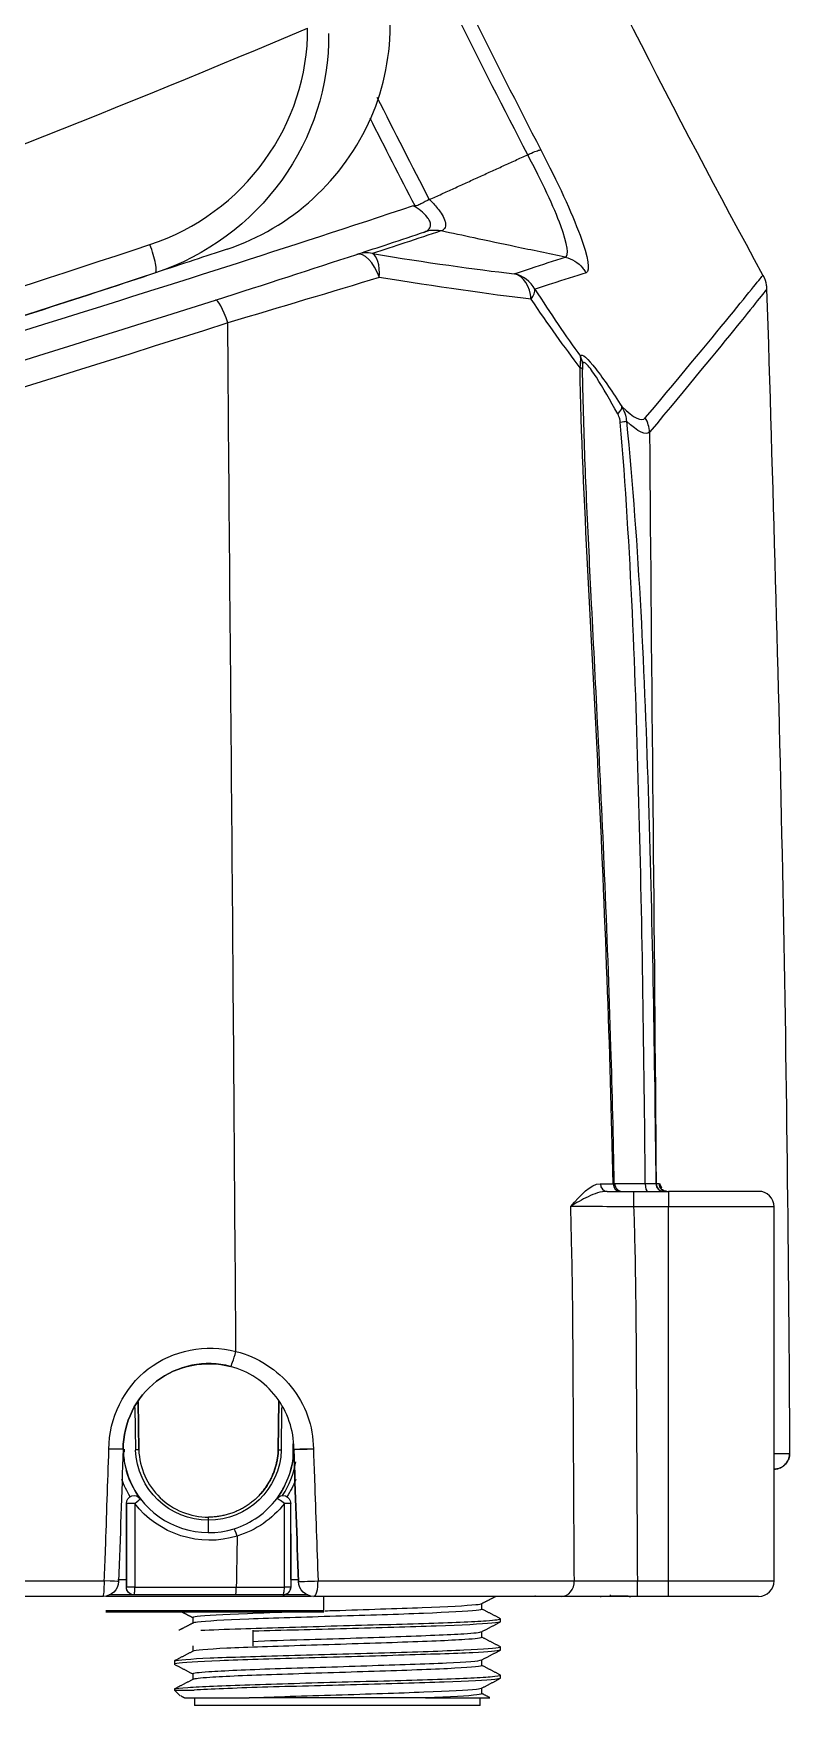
# Model space of a CAD drawing. Header units: millimetres. Extents: x 28 to 2363, y 8 to 1657.
# Drawn here: x 2068.8 to 2117.5, y 534.2 to 641.9 of the extents above; entities that cross this region are included whole.
import ezdxf

# ---------------------------------------------------------------- set-up
doc = ezdxf.new("R2010")
doc.units = ezdxf.units.MM
doc.layers.add('1LINE', color=7, linetype='CONTINUOUS')

msp = doc.modelspace()

# ---------------------------------------------------------------- linework, layer by layer
at = {"layer": '1LINE', "linetype": 'Continuous'}
for p, q in [((2106.11, 567.78), (2108.18, 567.78)), ((2107.43, 567.28), (2107.43, 566.28)), ((2107.43, 567.28), (2109.68, 567.28)), ((2109.68, 567.28), (2109.68, 566.28)), ((2115.48, 567.28), (2109.68, 567.28)), ((2109.68, 566.28), (2107.43, 566.28)), ((2116.48, 566.28), (2109.68, 566.28)), ((2109.68, 542.18), (2109.68, 566.28)), ((2116.48, 542.18), (2116.48, 566.28)), ((2075.54, 550.62), (2075.51, 553.71)), ((2075.51, 553.71), (2075.54, 550.62)), ((2084.56, 553.76), (2084.53, 550.62)), ((2084.53, 550.62), (2084.56, 553.76)), ((2075.34, 550.62), (2075.31, 553.35)), ((2084.73, 550.62), (2084.76, 553.36)), ((2074.59, 550.47), (2074.59, 550.67)), ((2074.59, 550.67), (2074.59, 550.47)), ((2084.53, 550.62), (2084.53, 550.62)), ((2085.48, 551.02), (2085.48, 550.15)), ((2085.48, 550.15), (2085.48, 551.02)), ((2085.53, 550.79), (2085.53, 550.79)), ((2085.53, 550.79), (2085.53, 550.79)), ((2080.03, 546.09), (2080.03, 546.29)), ((2080.03, 545.35), (2080.03, 546.09)), ((2107.67, 541.18), (2107.67, 542.18)), ((2107.67, 542.18), (2109.68, 542.18)), ((2109.68, 541.18), (2109.68, 542.18)), ((2109.68, 542.18), (2116.48, 542.18)), ((2073.42, 541.2), (2086.65, 541.2)), ((2087.47, 540.28), (2087.47, 541.18)), ((2105.31, 541.14), (2105.31, 541.2)), ((2107.08, 541.2), (2105.94, 541.2)), ((2106.93, 541.18), (2106.93, 541.2)), ((2109.68, 541.18), (2107.67, 541.18)), ((2115.48, 541.18), (2109.68, 541.18)), ((2073.42, 540.28), (2087.47, 540.28)), ((2073.42, 540.2), (2087.47, 540.2)), ((2079.02, 539.83), (2079.02, 539.46)), ((2087.47, 540.2), (2087.47, 540.28)), ((2097.65, 540.36), (2097.65, 540.73)), ((2098.84, 539.54), (2098.84, 539.75)), ((2082.92, 538), (2082.92, 539)), ((2097.65, 538.55), (2097.65, 538.91)), ((2079.02, 538), (2079.02, 537.65)), ((2098.84, 537.73), (2098.84, 537.93)), ((2077.84, 537.02), (2077.84, 536.82)), ((2097.65, 536.73), (2097.65, 537.1)), ((2079.02, 536.2), (2079.02, 535.84)), ((2098.84, 535.91), (2098.84, 536.12)), ((2077.84, 535.21), (2077.84, 535.15)), ((2077.84, 535.15), (2078.21, 534.77)), ((2077.84, 535.15), (2079.11, 535.15)), ((2079.14, 534.65), (2079.14, 534.15)), ((2094.02, 534.65), (2082.65, 534.65)), ((2097.54, 534.15), (2097.54, 534.65)), ((2097.65, 534.92), (2097.65, 535.29)), ((2097.54, 534.15), (2079.14, 534.15))]:
    msp.add_line(p, q, dxfattribs=at)
for centre, radius, start, end in [((2115.48, 566.28), 1, 0, 90), ((2080.03, 550.79), 5.7, 327.0007, 350.5218), ((2080.03, 550.79), 5.5, 323.4781, 333.1461), ((2115.48, 542.18), 1, 270, 0), ((2084.83, 541.78), 0.5, 269.9996, 0)]:
    msp.add_arc(centre, radius, start, end, dxfattribs=at)
at = {"layer": '1LINE', "linetype": 'Continuous', "extrusion": (0, 0, -1)}
for centre, radius, start, end in [((-2080.03, 550.79), 5.5, 182.6522, 199.6215), ((-2075.24, 547.18), 0.5, 360, 143.2696), ((-2084.83, 547.18), 0.5, 36.7333, 180), ((-2080.03, 550.79), 5.5, 208.2419, 216.5219), ((-2073.24, 542.18), 1, 182, 270), ((-2086.83, 542.18), 1, 270, 358), ((-2075.24, 541.78), 0.5, 270.0004, 0), ((-2101.2, 541.68), 0.5, 274.9318, 284.931)]:
    msp.add_arc(centre, radius, start, end, dxfattribs=at)
for centre, major_axis, start_param, end_param in [((1711.87, 1779.1), (0, 1210), 2.820957, 2.863019), ((2080.03, 550.79), (4.34, 1.8), 1.963048, 3.497329), ((2080.03, 550.79), (-4.34, 1.8), 2.785856, 4.320137)]:
    msp.add_ellipse(centre, major_axis=major_axis, ratio=1, start_param=start_param, end_param=end_param, dxfattribs=at)
at = {"layer": '1LINE', "linetype": 'Continuous'}
for centre, major_axis, ratio, start_param, end_param in [((2076.14, 627.88), (0.47, -1.42), 0.162555, 0, 1.791994), ((2090.21, 625.74), (0.62, -1.9), 0.45951, 1.634392, 3.141593), ((2090.21, 625.74), (-0.62, 1.9), 0.986859, 5.763387, 6.283185), ((2090.21, 625.74), (-0.32, -1.97), 0.3918, 1.842182, 3.054249), ((2099.34, 624.44), (-0.23, -1.99), 0.740953, 1.809245, 3.027213), ((2099.34, 624.44), (-0.61, 1.9), 0.987833, 4.904472, 5.767845), ((2099.34, 624.44), (-1.68, -1.08), 0.384598, 2.356444, 2.975449), ((2081.1, 622.79), (0.61, -1.91), 0.154048, 1.752363, 3.141593), ((2103.14, 620.59), (-0.967, 0.253), 0.977314, 3.416978, 3.922398), ((2103.14, 620.22), (-1, -0.013), 0.211451, 3.144742, 3.70061), ((2105.81, 617.34), (0.839, 0.543), 0.361908, 5.243582, 6.127964), ((2106.01, 616.82), (0.995, 0.098), 0.050942, 5.310679, 5.958652), ((2106.46, 616.12), (1.54, -1.28), 0.989094, 0.73083, 1.217413), ((2105.72, 567.78), (0, 0.5), 0.874807, 1.594228, 3.141593), ((2106.56, 567.78), (0, 0.5), 0.902424, 1.592711, 3.141593), ((2106.71, 567.78), (0, -0.5), 1, 4.738197, 6.282958), ((2108.33, 567.78), (0, 0.5), 0.310314, 1.58411, 3.141593), ((2109.36, 567.78), (0, 0.5), 0.993985, 1.582662, 3.141593), ((2109.38, 567.78), (0, 0.5), 0.994776, 1.58241, 3.141593), ((2109.55, 567.78), (0, 0.5), 0.994884, 1.58241, 3.141593), ((2081.71, 556.97), (-0.258, -0.966), 0.086042, 0, 1.59446), ((2086.03, 550.68), (-0.5, 0), 0.999996, 6.282497, 6.318092), ((2075.24, 547.18), (-0.401, -0.299), 0.050937, 1.640234, 3.141596), ((2084.83, 547.18), (0.401, -0.299), 0.116107, 1.418607, 3.141596), ((2075.24, 547.18), (0.5, 0), 0.000771, 1.484694, 3.14159), ((2084.83, 547.18), (-0.5, 0), 0.001327, 3.141595, 4.521086), ((2073.24, 542.18), (0, -1), 0.085039, 0, 1.571564), ((2073.24, 542.18), (0.999, -0.035), 0.003749, 0, 1.485733), ((2086.83, 542.18), (-0.999, -0.035), 0.007762, 0, 1.836682), ((2086.83, 542.18), (0, -1), 0.262865, 0, 1.572482), ((2102.79, 542.18), (0, -1), 0.813277, 0, 1.5753), ((2075.24, 541.78), (-0.5, 0), 0.000771, 4.626288, 6.283183), ((2075.24, 541.78), (0, -0.5), 0.085995, 0, 1.571565), ((2084.83, 541.78), (0, -0.5), 0.189171, 0, 1.572094), ((2084.83, 541.78), (-0.5, 0), 0.001322, 3.141595, 4.522072), ((2107.21, 541.68), (0, -0.5), 1, 6.022581, 6.283181), ((2107.25, 541.68), (0, 0.5), 0.995188, 2.880991, 3.141593)]:
    msp.add_ellipse(centre, major_axis=major_axis, ratio=ratio, start_param=start_param, end_param=end_param, dxfattribs=at)
at = {"layer": '1LINE'}
for points, knots in [([(2074.23, 706.78), (2064.5, 701.59), (2043.96, 691.07), (2012.12, 676.21), (1978.82, 662.13), (1945.04, 649.31), (1910.81, 637.78), (1876.2, 627.57), (1843.77, 619.34), (1813.65, 612.79), (1785.92, 607.64), (1758.08, 603.31), (1730.35, 598.47), (1704.57, 594.25), (1680.72, 590.91), (1658.8, 588.52), (1636.81, 587.26), (1616.6, 586.25), (1603.71, 585.67), (1598.15, 585.43)], [0, 0, 0, 0, 0.066765, 0.139736, 0.212695, 0.285623, 0.358505, 0.431325, 0.504072, 0.561046, 0.617962, 0.674823, 0.731642, 0.788403, 0.832954, 0.877453, 0.921897, 0.966303, 1, 1, 1, 1]), ([(2073.64, 688.02), (2068.86, 684.87), (2064.08, 681.77), (2054.17, 675.46), (2049.18, 672.34), (2034.02, 663.14), (2023.68, 657.21), (2002.81, 646.06), (1992.23, 640.8), (1970.56, 630.9), (1959.45, 626.26), (1936.68, 617.72), (1924.97, 613.79), (1901.09, 606.7), (1888.95, 603.53), (1864.33, 598.15), (1851.95, 595.95), (1833.39, 593.42), (1827.22, 592.71), (1814.87, 591.46), (1808.71, 590.94), (1796.4, 590.06), (1790.26, 589.72), (1777.97, 589.19), (1771.85, 589.03), (1753.63, 588.37), (1741.77, 587.83), (1718.64, 586.8), (1707.37, 586.31), (1690.97, 585.76), (1685.56, 585.6), (1675.09, 585.37), (1670, 585.3), (1660.14, 585.23), (1655.36, 585.24), (1646.11, 585.33), (1641.64, 585.42), (1633.06, 585.53), (1628.98, 585.57), (1621.57, 585.61), (1618.21, 585.61), (1612.18, 585.59), (1609.49, 585.58), (1604.78, 585.53), (1602.75, 585.5), (1599.48, 585.45), (1598.23, 585.42), (1596.46, 585.39), (1595.94, 585.37), (1595.82, 585.37)], [0, 0, 0, 0, 0.03125, 0.03125, 0.0625, 0.0625, 0.125, 0.125, 0.1875, 0.1875, 0.25, 0.25, 0.3125, 0.3125, 0.375, 0.375, 0.4375, 0.4375, 0.46875, 0.46875, 0.5, 0.5, 0.53125, 0.53125, 0.5625, 0.5625, 0.625, 0.625, 0.6875, 0.6875, 0.71875, 0.71875, 0.75, 0.75, 0.78125, 0.78125, 0.8125, 0.8125, 0.84375, 0.84375, 0.875, 0.875, 0.90625, 0.90625, 0.9375, 0.9375, 0.96875, 0.96875, 1, 1, 1, 1]), ([(1593.92, 583.58), (1593.89, 583.33), (1595.29, 583.12), (1599.52, 582.81), (1601.31, 582.7), (1605.53, 582.49), (1607.96, 582.38), (1613.47, 582.14), (1616.55, 582.01), (1623.4, 581.72), (1627.19, 581.56), (1635.26, 581.21), (1639.48, 580.99), (1648.28, 580.6), (1652.86, 580.44), (1667.03, 580.08), (1677.12, 580.01), (1698.3, 580.13), (1709.22, 580.32), (1731.62, 580.8), (1743.1, 581.08), (1760.7, 581.41), (1766.62, 581.5), (1778.6, 581.62), (1784.77, 581.74), (1803.13, 582.36), (1815.42, 583.12), (1833.9, 584.82), (1840.07, 585.47), (1852.45, 586.73), (1858.66, 587.37), (1877.34, 589.39), (1889.9, 590.89), (1914.75, 594.26), (1927.13, 596.13), (1964.27, 602.51), (1988.86, 607.95), (2025.55, 619.08), (2037.76, 623.27), (2062.29, 632.36), (2074.49, 637.16), (2086.42, 642.22)], [0, 0, 0, 0, 0.0625, 0.0625, 0.09375, 0.09375, 0.125, 0.125, 0.15625, 0.15625, 0.1875, 0.1875, 0.21875, 0.21875, 0.25, 0.25, 0.3125, 0.3125, 0.375, 0.375, 0.4375, 0.4375, 0.46875, 0.46875, 0.5, 0.5, 0.5625, 0.5625, 0.59375, 0.59375, 0.625, 0.625, 0.6875, 0.6875, 0.75, 0.75, 0.875, 0.875, 0.9375, 0.9375, 1, 1, 1, 1]), ([(1592.36, 568.96), (1592.35, 568.96), (1593.78, 568.84), (1599.47, 568.42), (1603.63, 568.11), (1614.58, 567.4), (1621.56, 566.99), (1633.65, 566.42), (1637.89, 566.24), (1646.65, 565.91), (1651.18, 565.77), (1665.19, 565.41), (1675.08, 565.27), (1695.94, 565.25), (1706.96, 565.37), (1729.51, 565.95), (1740.97, 566.39), (1764.2, 567.64), (1775.98, 568.43), (1799.85, 570.39), (1811.94, 571.56), (1836.38, 574.3), (1848.74, 575.87), (1873.33, 579.34), (1885.56, 581.27), (1909.89, 585.49), (1922, 587.8), (1958.19, 595.22), (1982.11, 600.87), (2029.52, 613.55), (2053, 620.58), (2076.26, 628.27)], [0, 0, 0, 0, 0.0625, 0.0625, 0.125, 0.125, 0.1875, 0.1875, 0.21875, 0.21875, 0.25, 0.25, 0.3125, 0.3125, 0.375, 0.375, 0.4375, 0.4375, 0.5, 0.5, 0.5625, 0.5625, 0.625, 0.625, 0.6875, 0.6875, 0.75, 0.75, 0.875, 0.875, 1, 1, 1, 1])]:
    msp.add_open_spline(points, degree=3, knots=knots, dxfattribs=at)
at = {"layer": '1LINE', "linetype": 'Continuous'}
for points, degree in [([(2115.76, 626.3), (2104.35, 647.26), (2094.11, 668.78), (2085.04, 690.86)], 3), ([(2115.76, 626.3), (2104.35, 647.26), (2094.11, 668.78), (2085.04, 690.86)], 3), ([(2090.89, 637.77), (2092, 635.56), (2093.13, 633.36), (2094.26, 631.17)], 3), ([(2093.34, 630.76), (2092.37, 632.64), (2091.4, 634.53), (2090.44, 636.42)], 3), ([(2094.27, 631.17), (2100.6, 634.06)], 1), ([(2100.6, 634.06), (2100.6, 634.06)], 1), ([(2094.26, 631.17), (2094.27, 631.17), (2094.27, 631.17), (2094.27, 631.17)], 3), ([(2095.02, 629.15), (2095.02, 629.15), (2095.01, 629.15), (2095.01, 629.15)], 3), ([(2080.49, 624.7), (2083.69, 625.72), (2086.72, 626.7), (2089.59, 627.64)], 3), ([(2090.6, 627.69), (2094.08, 627.12), (2097.18, 626.68), (2099.73, 626.39)], 3), ([(2103.02, 627.46), (2103.02, 627.46)], 1), ([(2091.04, 626.15), (2087.96, 625.22), (2084.71, 624.25), (2081.28, 623.23)], 3), ([(2100.83, 624.75), (2098.08, 625.08), (2094.77, 625.55), (2091.04, 626.15)], 3), ([(2108.18, 617.1), (2113.21, 623.09), (2115.76, 626.29), (2115.76, 626.3)], 3), ([(2101.07, 625.4), (2102.07, 623.83), (2103.07, 622.36), (2104, 621.08)], 3), ([(2116, 625.4), (2116, 625.39), (2113.46, 622.18), (2108.45, 616.18)], 3), ([(1978.01, 596.86), (2012.74, 604.68), (2046.91, 613.97), (2080.49, 624.7)], 3), ([(2103.98, 620.34), (2102.99, 621.64), (2101.91, 623.15), (2100.83, 624.75)], 3), ([(2081.28, 623.23), (2047.61, 612.41), (2013.35, 603.04), (1978.53, 595.15)], 3), ([(2104.15, 619.47), (2104.13, 620.23)], 1), ([(2106.67, 617.83), (2107.44, 617.08), (2107.96, 616.84), (2108.18, 617.1)], 3), ([(2108.45, 616.18), (2108.22, 615.96), (2107.72, 616.19), (2106.96, 616.9)], 3), ([(2108.45, 616.18), (2108.58, 600.25), (2108.75, 584.06), (2108.88, 567.78)], 3), ([(2103.38, 566.31), (2104.02, 567.01), (2104.64, 567.77), (2105.28, 567.77)], 3), ([(2108.86, 567.78), (2108.87, 567.78), (2108.88, 567.78), (2108.88, 567.78)], 3), ([(2109.06, 567.78), (2109.11, 567.78), (2109.16, 567.67), (2109.22, 567.5)], 3), ([(2105.72, 567.28), (2106.28, 567.28), (2106.85, 567.28), (2107.43, 567.28)], 3), ([(2107.43, 566.28), (2105.84, 566.29), (2104.31, 566.3), (2103.38, 566.31)], 3), ([(2074.53, 550.67), (2074.44, 547.83), (2074.34, 544.99), (2074.24, 542.15)], 3), ([(2074.53, 550.78), (2074.54, 550.43), (2074.57, 550.09), (2074.63, 549.76)], 3), ([(2074.53, 550.67), (2074.53, 550.67), (2074.53, 550.67), (2074.53, 550.67)], 3), ([(2075.54, 550.62), (2075.54, 550.62), (2075.43, 550.62), (2075.34, 550.62)], 3), ([(2084.43, 547.48), (2085.14, 548.43), (2085.53, 549.59), (2085.53, 550.79)], 3), ([(2084.53, 550.62), (2084.53, 550.62), (2084.63, 550.62), (2084.73, 550.62)], 3), ([(2085.83, 542.15), (2085.73, 544.99), (2085.63, 547.83), (2085.53, 550.66)], 3), ([(2085.53, 550.66), (2085.63, 547.83), (2085.73, 544.99), (2085.83, 542.15)], 3), ([(2074.63, 549.76), (2074.79, 548.94), (2075.14, 548.16), (2075.64, 547.48)], 3), ([(2116.52, 550.39), (2117.16, 550.39), (2117.47, 550.39), (2117.48, 550.39)], 3), ([(2074.99, 547.61), (2074.77, 547.96), (2074.59, 548.33), (2074.45, 548.71)], 3), ([(2075.92, 547.14), (2075.36, 547.77), (2074.95, 548.53), (2074.73, 549.35)], 3), ([(2085.65, 548.71), (2085.5, 548.32), (2085.31, 547.95), (2085.09, 547.61)], 3), ([(2075.64, 547.48), (2077, 545.65), (2079.51, 544.86), (2081.68, 545.54)], 3), ([(2081.68, 545.54), (2082.78, 545.89), (2083.74, 546.56), (2084.43, 547.48)], 3), ([(2074.74, 541.78), (2074.74, 543.58), (2074.74, 545.38), (2074.74, 547.18)], 3), ([(2074.74, 547.18), (2074.74, 545.55), (2074.74, 543.92), (2074.74, 542.28)], 3), ([(2081.88, 545.07), (2079.51, 544.32), (2076.77, 545.19), (2075.28, 547.18)], 3), ([(2084.92, 547.18), (2084.16, 546.17), (2083.09, 545.45), (2081.88, 545.07)], 3), ([(2085.33, 545.21), (2085.33, 547.18)], 1), ([(2085.33, 542.28), (2085.33, 543.92), (2085.33, 545.55), (2085.33, 547.18)], 3), ([(2081.88, 545.07), (2081.8, 545.32), (2081.7, 545.55), (2081.68, 545.54)], 3), ([(2081.88, 545.07), (2081.86, 543.97), (2081.84, 542.88), (2081.82, 541.78)], 3), ([(2085.33, 545.21), (2085.33, 544.07), (2085.33, 542.93), (2085.33, 541.78)], 3), ([(2074.2, 542.28), (2074.38, 542.28), (2074.56, 542.28), (2074.74, 542.28)], 3), ([(2085.33, 542.28), (2085.49, 542.28), (2085.65, 542.28), (2085.81, 542.28)], 3), ([(2103.61, 542.19), (2104.54, 542.19), (2106.08, 542.19), (2107.67, 542.18)], 3), ([(2073.24, 541.18), (2055.53, 541.18), (2037.81, 541.18), (2020.07, 541.18)], 3), ([(2075.24, 541.28), (2074.71, 541.28), (2074.17, 541.28), (2073.64, 541.28)], 3), ([(2081.78, 541.28), (2079.6, 541.28), (2077.42, 541.28), (2075.24, 541.28)], 3), ([(2081.78, 541.28), (2081.8, 541.28), (2081.82, 541.52), (2081.82, 541.78)], 3), ([(2084.83, 541.28), (2083.82, 541.28), (2082.8, 541.28), (2081.78, 541.28)], 3), ([(2086.44, 541.28), (2085.91, 541.28), (2085.37, 541.28), (2084.83, 541.28)], 3), ([(2102.79, 541.18), (2098.91, 541.18), (2093.27, 541.18), (2086.83, 541.18)], 3), ([(2097.63, 540.72), (2098.08, 540.95), (2098.53, 541.18)], 2), ([(2101.16, 541.19), (2101.14, 541.19), (2101.12, 541.19), (2101.1, 541.2)], 3), ([(2107.67, 541.18), (2105.76, 541.18), (2103.91, 541.18), (2102.79, 541.18)], 3), ([(2105.94, 541.2), (2105.94, 541.23), (2105.94, 541.26), (2105.94, 541.28)], 3), ([(2078.29, 540.2), (2078.66, 540.01), (2079.02, 539.82)], 2), ([(2098.85, 539.75), (2098.25, 540.06), (2097.65, 540.37)], 2), ([(2079.05, 539.48), (2078.59, 539.24), (2078.13, 539)], 2), ([(2097.62, 538.9), (2098.23, 539.22), (2098.84, 539.54)], 2), ([(2079.04, 537.66), (2078.43, 537.34), (2077.82, 537.03)], 2), ([(2097.61, 537.08), (2098.22, 537.4), (2098.84, 537.72)], 2), ([(2098.84, 537.94), (2098.24, 538.25), (2097.65, 538.56)], 2), ([(2077.82, 536.82), (2078.42, 536.51), (2079.02, 536.19)], 2), ([(2098.84, 536.12), (2098.25, 536.43), (2097.65, 536.74)], 2), ([(2079.05, 535.85), (2078.44, 535.53), (2077.83, 535.22)], 2), ([(2097.63, 535.27), (2098.24, 535.59), (2098.85, 535.91)], 2), ([(2078.26, 534.78), (2078.39, 534.71), (2078.53, 534.64)], 2), ([(2098.15, 534.67), (2097.65, 534.93)], 1)]:
    msp.add_open_spline(points, degree=degree, dxfattribs=at)
for points, knots in [([(2100.6, 634.06), (2099.07, 637.02), (2097.56, 639.98), (2093.97, 647.17), (2091.91, 651.41), (2088.33, 659.01), (2086.78, 662.37), (2085.26, 665.73)], [0, 0, 0, 0, 0.283407, 0.283407, 0.685296, 0.685296, 1, 1, 1, 1]), ([(2086.13, 666), (2087.65, 662.64), (2089.19, 659.29), (2092.78, 651.7), (2094.83, 647.47), (2098.42, 640.28), (2099.92, 637.32), (2101.45, 634.37)], [0, 0, 0, 0, 0.31465, 0.31465, 0.716469, 0.716469, 1, 1, 1, 1]), ([(2081.23, 627.98), (2083.3, 628.67), (2085.18, 629.78), (2088.36, 632.69), (2089.65, 634.49), (2092.22, 640.38), (2092.18, 645.09), (2090.28, 649)], [0, 0, 0, 0, 0.25, 0.25, 0.5, 0.5, 1, 1, 1, 1]), ([(2076.26, 628.27), (2079.27, 629.26), (2081.85, 631.2), (2085.44, 636.16), (2086.44, 639.15), (2086.42, 642.22)], [0, 0, 0, 0, 0.5, 0.5, 1, 1, 1, 1]), ([(2087.77, 641.87), (2087.82, 638.48), (2086.73, 635.17), (2082.77, 629.68), (2079.92, 627.54), (2076.61, 626.45)], [0, 0, 0, 0, 0.5, 0.5, 1, 1, 1, 1]), ([(2100.6, 634.06), (2100.77, 634.14), (2100.93, 634.21), (2101.19, 634.31), (2101.29, 634.34), (2101.39, 634.37), (2101.42, 634.37), (2101.44, 634.37), (2101.45, 634.37), (2101.45, 634.37)], [0, 0, 0, 0, 0.387477, 0.387477, 0.774954, 0.774954, 0.94272, 0.94272, 1, 1, 1, 1]), ([(2103.02, 627.46), (2103.28, 627.55), (2103.18, 628.27), (2102.29, 630.68), (2101.51, 632.36), (2100.6, 634.06)], [0, 0, 0, 0, 0.5, 0.5, 1, 1, 1, 1]), ([(2101.45, 634.37), (2102.52, 632.32), (2103.44, 630.31), (2104.51, 627.43), (2104.65, 626.57), (2104.36, 626.46)], [0, 0, 0, 0, 0.5, 0.5, 1, 1, 1, 1]), ([(2093.22, 630.77), (2093.23, 630.77), (2093.23, 630.77), (2093.27, 630.77), (2093.31, 630.76), (2093.34, 630.76)], [0, 0, 0, 0, 0.092598, 0.092598, 1, 1, 1, 1]), ([(2093.87, 629.05), (2093.93, 629.07), (2093.98, 629.09), (2094.16, 629.18), (2094.25, 629.25), (2094.34, 629.43), (2094.35, 629.5), (2094.34, 629.61), (2094.34, 629.63), (2094.31, 629.74), (2094.27, 629.83), (2094.19, 629.96), (2094.16, 630), (2094.02, 630.18), (2093.87, 630.32), (2093.57, 630.57), (2093.4, 630.69), (2093.22, 630.77)], [0, 0, 0, 0, 0.076317, 0.076317, 0.286529, 0.286529, 0.41982, 0.41982, 0.451498, 0.451498, 0.580757, 0.580757, 0.630457, 0.630457, 0.820954, 0.820954, 1, 1, 1, 1]), ([(2094.26, 631.17), (2094.1, 631.09), (2093.91, 630.99), (2093.63, 630.85), (2093.54, 630.8), (2093.41, 630.76), (2093.38, 630.76), (2093.34, 630.76)], [0, 0, 0, 0, 0.627083, 0.627083, 0.913016, 0.913016, 1, 1, 1, 1]), ([(2094.27, 631.17), (2094.27, 631.17), (2094.27, 631.17), (2094.36, 631.09), (2094.45, 631), (2094.72, 630.71), (2094.89, 630.5), (2095.12, 630.15), (2095.2, 630), (2095.26, 629.83), (2095.27, 629.79), (2095.32, 629.6), (2095.32, 629.47), (2095.23, 629.27), (2095.14, 629.19), (2095.02, 629.15), (2095.02, 629.15), (2095.02, 629.15)], [0, 0, 0, 0, 0.000016, 0.000016, 0.101993, 0.101993, 0.330848, 0.330848, 0.506058, 0.506058, 0.55922, 0.55922, 0.769596, 0.769596, 0.999984, 0.999984, 1, 1, 1, 1]), ([(2089.59, 627.64), (2090.31, 627.88), (2091, 628.1), (2092.47, 628.59), (2093.24, 628.85), (2093.97, 629.09), (2093.98, 629.09), (2093.98, 629.09)], [0, 0, 0, 0, 0.448203, 0.448203, 0.998347, 0.998347, 1, 1, 1, 1]), ([(2095.01, 629.15), (2095.01, 629.15), (2095.01, 629.15), (2094.28, 628.91), (2093.5, 628.65), (2092.02, 628.16), (2091.32, 627.93), (2090.6, 627.69)], [0, 0, 0, 0, 0.000004, 0.000004, 0.552308, 0.552308, 1, 1, 1, 1]), ([(2095.01, 629.15), (2094.8, 629.19), (2094.58, 629.2), (2094.27, 629.17), (2094.17, 629.15), (2094.04, 629.11), (2094.01, 629.1), (2093.98, 629.09)], [0, 0, 0, 0, 0.620392, 0.620392, 0.910545, 0.910545, 1, 1, 1, 1]), ([(2103.02, 627.46), (2101.95, 627.68), (2100.88, 627.91), (2098.92, 628.32), (2098.03, 628.51), (2096.44, 628.85), (2095.73, 629), (2095.02, 629.15)], [0, 0, 0, 0, 0.401488, 0.401488, 0.73401, 0.73401, 1, 1, 1, 1]), ([(2081.23, 627.98), (2080.55, 627.76), (2079.84, 627.52), (2078.28, 627), (2077.44, 626.73), (2076.61, 626.45)], [0, 0, 0, 0, 0.479583, 0.479583, 1, 1, 1, 1]), ([(2099.73, 626.39), (2100.09, 626.51), (2100.44, 626.62), (2101.57, 626.99), (2102.31, 627.23), (2103.02, 627.46)], [0, 0, 0, 0, 0.305429, 0.305429, 1, 1, 1, 1]), ([(2103.02, 627.46), (2103.23, 627.41), (2103.45, 627.33), (2103.83, 627.09), (2104, 626.94), (2104.2, 626.7), (2104.26, 626.62), (2104.33, 626.51), (2104.34, 626.49), (2104.36, 626.46)], [0, 0, 0, 0, 0.390313, 0.390313, 0.780627, 0.780627, 0.942552, 0.942552, 1, 1, 1, 1]), ([(2076.61, 626.45), (2052.99, 618.67), (2029.06, 611.55), (1992.69, 601.92), (1980.5, 598.89), (1962.13, 594.61), (1955.99, 593.23), (1946.77, 591.22), (1943.69, 590.57), (1939.07, 589.6), (1937.53, 589.28), (1934.45, 588.65), (1932.91, 588.34), (1931.36, 588.02)], [0, 0, 0, 0, 0.5, 0.5, 0.75, 0.75, 0.875, 0.875, 0.9375, 0.9375, 0.96875, 0.96875, 1, 1, 1, 1]), ([(2065.92, 622.98), (2066.31, 623.11), (2066.69, 623.23), (2069.62, 624.17), (2072.15, 624.99), (2075.23, 626), (2075.78, 626.18), (2076.32, 626.36)], [0, 0, 0, 0, 0.111316, 0.111316, 0.842357, 0.842357, 1, 1, 1, 1]), ([(2104.36, 626.46), (2103.65, 626.23), (2102.91, 625.99), (2101.78, 625.63), (2101.43, 625.51), (2101.07, 625.4)], [0, 0, 0, 0, 0.69465, 0.69465, 1, 1, 1, 1]), ([(2115.76, 626.3), (2115.87, 626.1), (2115.94, 625.88), (2115.99, 625.58), (2116, 625.49), (2116, 625.4)], [0, 0, 0, 0, 0.722017, 0.722017, 1, 1, 1, 1]), ([(2115.76, 626.3), (2115.87, 626.1), (2115.94, 625.88), (2115.99, 625.58), (2116, 625.49), (2116, 625.4)], [0, 0, 0, 0, 0.722017, 0.722017, 1, 1, 1, 1]), ([(2116, 625.4), (2116.39, 612.9), (2116.76, 600.4), (2117.27, 575.4), (2117.41, 562.89), (2117.48, 550.39)], [0, 0, 0, 0, 0.5, 0.5, 1, 1, 1, 1]), ([(2116, 625.4), (2116.39, 612.9), (2116.76, 600.4), (2117.27, 575.4), (2117.41, 562.89), (2117.48, 550.39)], [0, 0, 0, 0, 0.5, 0.5, 1, 1, 1, 1]), ([(2081.8, 556.97), (2081.72, 568.11), (2081.64, 579.27), (2081.46, 601.38), (2081.35, 612.35), (2081.28, 623.23)], [0, 0, 0, 0, 0.5, 0.5, 1, 1, 1, 1]), ([(2103.98, 620.34), (2103.99, 620.43), (2104, 620.52), (2104.01, 620.69), (2104.02, 620.78), (2104.02, 620.91), (2104.02, 620.97), (2104.01, 621.04), (2104.01, 621.06), (2104, 621.08)], [0, 0, 0, 0, 0.286019, 0.286019, 0.591939, 0.591939, 0.866705, 0.866705, 1, 1, 1, 1]), ([(2104, 621.08), (2104.07, 621.32), (2104.48, 620.93), (2105.5, 619.6), (2106.08, 618.74), (2106.67, 617.83)], [0, 0, 0, 0, 0.5, 0.5, 1, 1, 1, 1]), ([(2104.14, 620.61), (2104.14, 620.6), (2104.14, 620.6), (2104.13, 620.57), (2104.13, 620.54), (2104.13, 620.48), (2104.13, 620.43), (2104.13, 620.34), (2104.13, 620.28), (2104.14, 620.23)], [0, 0, 0, 0, 0.127464, 0.127464, 0.386326, 0.386326, 0.688797, 0.688797, 1, 1, 1, 1]), ([(2106.4, 617.36), (2105.93, 618.22), (2105.46, 619.04), (2104.81, 620.06), (2104.6, 620.35), (2104.28, 620.7), (2104.17, 620.73), (2104.14, 620.61)], [0, 0, 0, 0, 0.5, 0.5, 0.75, 0.75, 1, 1, 1, 1]), ([(2106.11, 567.77), (2105.92, 576.58), (2105.58, 585.37), (2104.94, 598.53), (2104.7, 602.91), (2104.26, 611.67), (2104.04, 616.03), (2103.98, 620.34)], [0, 0, 0, 0, 0.5, 0.5, 0.75, 0.75, 1, 1, 1, 1]), ([(2106.18, 567.77), (2106.13, 570.71), (2105.96, 577.36), (2105.6, 587.25), (2105.14, 596.92), (2104.72, 605.1), (2104.38, 612.01), (2104.21, 616.64), (2104.16, 619.03), (2104.15, 619.47)], [0, 0, 0, 0, 0.169878, 0.384249, 0.571952, 0.729804, 0.858911, 0.974258, 1, 1, 1, 1]), ([(2106.57, 616.83), (2106.57, 616.9), (2106.56, 616.97), (2106.51, 617.15), (2106.46, 617.26), (2106.4, 617.36)], [0, 0, 0, 0, 0.371117, 0.371117, 1, 1, 1, 1]), ([(2106.67, 617.83), (2106.77, 617.66), (2106.85, 617.47), (2106.93, 617.15), (2106.95, 617.02), (2106.96, 616.9)], [0, 0, 0, 0, 0.610019, 0.610019, 1, 1, 1, 1]), ([(2108.18, 567.78), (2108.1, 575.96), (2107.99, 584.14), (2107.55, 600.5), (2107.26, 608.68), (2106.57, 616.83)], [0, 0, 0, 0, 0.5, 0.5, 1, 1, 1, 1]), ([(2106.96, 616.9), (2107.78, 608.75), (2108.13, 600.55), (2108.64, 584.17), (2108.77, 575.97), (2108.86, 567.78)], [0, 0, 0, 0, 0.5, 0.5, 1, 1, 1, 1]), ([(2105.28, 567.77), (2105.44, 567.77), (2105.6, 567.77), (2105.88, 567.77), (2106, 567.77), (2106.11, 567.77)], [0, 0, 0, 0, 0.552419, 0.552419, 1, 1, 1, 1]), ([(2106.11, 567.77), (2106.16, 567.77), (2106.19, 567.77), (2106.21, 567.77), (2106.21, 567.77), (2106.21, 567.77)], [0, 0, 0, 0, 0.792577, 0.792577, 1, 1, 1, 1]), ([(2108.18, 567.78), (2108.28, 567.78), (2108.39, 567.78), (2108.56, 567.78), (2108.64, 567.78), (2108.76, 567.78), (2108.81, 567.78), (2108.85, 567.78), (2108.86, 567.78), (2108.86, 567.78)], [0, 0, 0, 0, 0.294778, 0.294778, 0.589553, 0.589553, 0.884326, 0.884326, 1, 1, 1, 1]), ([(2108.88, 567.78), (2108.92, 567.78), (2108.95, 567.78), (2109.01, 567.78), (2109.03, 567.78), (2109.06, 567.78)], [0, 0, 0, 0, 0.586729, 0.586729, 1, 1, 1, 1]), ([(2105.72, 567.28), (2105.31, 567.28), (2104.89, 567.12), (2104.1, 566.75), (2103.72, 566.53), (2103.38, 566.31)], [0, 0, 0, 0, 0.5, 0.5, 1, 1, 1, 1]), ([(2109.54, 567.3), (2109.5, 567.29), (2109.4, 567.29), (2109.28, 567.37), (2109.21, 567.44), (2109.19, 567.47), (2109.19, 567.47), (2109.19, 567.47)], [0, 0, 0, 0, 0.156139, 0.409364, 0.636091, 0.883338, 1, 1, 1, 1]), ([(2103.61, 542.19), (2103.59, 545.19), (2103.57, 548.19), (2103.54, 554.52), (2103.53, 557.85), (2103.47, 562.22), (2103.45, 563.25), (2103.41, 564.96), (2103.39, 565.63), (2103.38, 566.31)], [0, 0, 0, 0, 0.372962, 0.372962, 0.787574, 0.787574, 0.916096, 0.916096, 1, 1, 1, 1]), ([(2107.43, 566.28), (2107.45, 565.62), (2107.47, 564.95), (2107.58, 560.44), (2107.59, 556.59), (2107.63, 549.23), (2107.65, 545.71), (2107.67, 542.18)], [0, 0, 0, 0, 0.083009, 0.083009, 0.56165, 0.56165, 1, 1, 1, 1]), ([(2073.62, 550.67), (2073.61, 552.68), (2074.58, 554.63), (2077.73, 557.05), (2079.87, 557.48), (2081.8, 556.97)], [0, 0, 0, 0, 0.5, 0.5, 1, 1, 1, 1]), ([(2081.8, 556.97), (2083.21, 556.6), (2084.46, 555.81), (2086.27, 553.57), (2086.79, 552.15), (2086.79, 550.69)], [0, 0, 0, 0, 0.5, 0.5, 1, 1, 1, 1]), ([(2081.45, 556), (2079.82, 556.44), (2078.01, 556.07), (2075.35, 554.02), (2074.53, 552.37), (2074.53, 550.67)], [0, 0, 0, 0, 0.5, 0.5, 1, 1, 1, 1]), ([(2074.53, 550.67), (2074.53, 552.37), (2075.35, 554.02), (2078.01, 556.07), (2079.84, 556.43), (2081.45, 556)], [0, 0, 0, 0, 0.5, 0.5, 1, 1, 1, 1]), ([(2085.53, 550.68), (2085.54, 551.9), (2085.12, 553.09), (2083.66, 555), (2082.63, 555.69), (2081.45, 556)], [0, 0, 0, 0, 0.5, 0.5, 1, 1, 1, 1]), ([(2073.32, 542.19), (2073.35, 542.85), (2073.37, 543.52), (2073.47, 546.34), (2073.54, 548.51), (2073.62, 550.67)], [0, 0, 0, 0, 0.235707, 0.235707, 1, 1, 1, 1]), ([(2074.53, 550.67), (2074.52, 550.67), (2074.5, 550.67), (2074.3, 550.67), (2074.01, 550.67), (2073.76, 550.67), (2073.62, 550.67)], [0, 0, 0, 0, 0.242562, 0.500214, 0.710488, 1, 1, 1, 1]), ([(2075.54, 550.62), (2075.58, 549.47), (2076.08, 548.34), (2077.74, 546.75), (2078.88, 546.29), (2080.03, 546.29)], [0, 0, 0, 0, 0.5, 0.5, 1, 1, 1, 1]), ([(2085.53, 550.68), (2085.53, 550.68), (2085.55, 550.68), (2085.63, 550.68), (2085.68, 550.68), (2085.82, 550.68), (2085.91, 550.68), (2086.1, 550.69), (2086.21, 550.69), (2086.42, 550.69), (2086.54, 550.69), (2086.68, 550.69), (2086.71, 550.69), (2086.76, 550.69), (2086.77, 550.69), (2086.79, 550.69)], [0, 0, 0, 0, 0.184614, 0.184614, 0.369227, 0.369227, 0.553838, 0.553838, 0.738464, 0.738464, 0.923115, 0.923115, 0.973833, 0.973833, 1, 1, 1, 1]), ([(2085.53, 550.66), (2085.53, 550.66), (2085.55, 550.66), (2085.63, 550.66), (2085.68, 550.67), (2085.82, 550.67), (2085.91, 550.67), (2086.1, 550.67), (2086.21, 550.68), (2086.42, 550.68), (2086.54, 550.69), (2086.68, 550.69), (2086.71, 550.69), (2086.76, 550.69), (2086.77, 550.69), (2086.79, 550.69)], [0, 0, 0, 0, 0.184614, 0.184614, 0.369227, 0.369227, 0.553838, 0.553838, 0.738464, 0.738464, 0.923115, 0.923115, 0.973833, 0.973833, 1, 1, 1, 1]), ([(2086.79, 550.69), (2086.81, 550.03), (2086.84, 549.36), (2086.94, 546.52), (2087.02, 544.36), (2087.09, 542.19)], [0, 0, 0, 0, 0.234978, 0.234978, 1, 1, 1, 1]), ([(2116.48, 549.38), (2116.59, 549.38), (2116.7, 549.4), (2116.91, 549.48), (2117.01, 549.53), (2117.19, 549.67), (2117.26, 549.76), (2117.38, 549.95), (2117.43, 550.06), (2117.47, 550.24), (2117.48, 550.31), (2117.48, 550.39)], [0, 0, 0, 0, 0.214211, 0.214211, 0.428422, 0.428422, 0.642634, 0.642634, 0.856845, 0.856845, 1, 1, 1, 1]), ([(2117.48, 550.39), (2117.48, 550.28), (2117.46, 550.16), (2117.38, 549.95), (2117.33, 549.85), (2117.19, 549.68), (2117.11, 549.6), (2116.92, 549.48), (2116.81, 549.43), (2116.63, 549.39), (2116.55, 549.38), (2116.48, 549.38)], [0, 0, 0, 0, 0.214211, 0.214211, 0.428422, 0.428422, 0.642634, 0.642634, 0.856845, 0.856845, 1, 1, 1, 1]), ([(2075.28, 547.18), (2075.28, 546.85), (2075.28, 546.52), (2075.28, 544.85), (2075.28, 543.52), (2075.28, 542.05), (2075.28, 541.92), (2075.28, 541.78)], [0, 0, 0, 0, 0.185257, 0.185257, 0.926284, 0.926284, 1, 1, 1, 1]), ([(2084.92, 541.78), (2084.92, 541.95), (2084.92, 542.12), (2084.92, 543.62), (2084.92, 544.95), (2084.92, 546.58), (2084.92, 546.88), (2084.92, 547.18)], [0, 0, 0, 0, 0.09251, 0.09251, 0.833554, 0.833554, 1, 1, 1, 1]), ([(2020.13, 542.19), (2020.79, 542.19), (2021.46, 542.19), (2024.79, 542.19), (2027.45, 542.19), (2040.75, 542.19), (2051.39, 542.19), (2065.79, 542.19), (2069.56, 542.19), (2073.32, 542.19)], [0, 0, 0, 0, 0.037499, 0.037499, 0.187494, 0.187494, 0.787508, 0.787508, 1, 1, 1, 1]), ([(2074.74, 542.28), (2074.74, 542.17), (2074.74, 542.06), (2074.74, 541.9), (2074.74, 541.84), (2074.74, 541.78)], [0, 0, 0, 0, 0.641298, 0.641298, 1, 1, 1, 1]), ([(2085.33, 542.28), (2085.33, 542.17), (2085.33, 542.06), (2085.33, 541.9), (2085.33, 541.84), (2085.33, 541.78)], [0, 0, 0, 0, 0.629836, 0.629836, 1, 1, 1, 1]), ([(2087.09, 542.19), (2090.42, 542.19), (2093.5, 542.19), (2099.15, 542.19), (2101.6, 542.19), (2103.61, 542.19)], [0, 0, 0, 0, 0.5, 0.5, 1, 1, 1, 1]), ([(2075.24, 541.28), (2075.24, 541.28), (2075.24, 541.28), (2075.2, 541.28), (2075.17, 541.29), (2075.05, 541.31), (2074.97, 541.35), (2074.85, 541.46), (2074.81, 541.52), (2074.76, 541.64), (2074.74, 541.71), (2074.74, 541.78)], [0, 0, 0, 0, 0.005255, 0.005255, 0.151549, 0.151549, 0.530916, 0.530916, 0.78805, 0.78805, 1, 1, 1, 1]), ([(2075.28, 541.78), (2075.61, 541.78), (2075.95, 541.78), (2077.61, 541.78), (2078.94, 541.78), (2080.78, 541.78), (2081.3, 541.78), (2081.82, 541.78)], [0, 0, 0, 0, 0.152325, 0.152325, 0.761627, 0.761627, 1, 1, 1, 1]), ([(2081.82, 541.78), (2082.15, 541.78), (2082.49, 541.78), (2083.52, 541.78), (2084.23, 541.78), (2084.92, 541.78)], [0, 0, 0, 0, 0.319176, 0.319176, 1, 1, 1, 1]), ([(2085.33, 541.78), (2085.32, 541.71), (2085.3, 541.55), (2085.16, 541.4), (2085.03, 541.32), (2084.92, 541.29), (2084.86, 541.29), (2084.83, 541.28)], [0, 0, 0, 0, 0.249741, 0.499179, 0.749367, 0.874558, 1, 1, 1, 1]), ([(2079.02, 539.83), (2079.01, 539.85), (2079.11, 539.88), (2079.81, 539.97), (2080.96, 540.03), (2083.44, 540.13), (2084.48, 540.17), (2085.58, 540.2)], [0, 0, 0, 0, 0.201582, 0.201582, 0.709298, 0.709298, 1, 1, 1, 1]), ([(2097.64, 540.36), (2097.65, 540.33), (2097.53, 540.31), (2096.72, 540.21), (2095.5, 540.16), (2092.28, 540.02), (2090.25, 539.97), (2086.22, 539.84), (2084.22, 539.78), (2081.03, 539.66), (2079.86, 539.59), (2079.17, 539.51), (2079.07, 539.49), (2079.04, 539.47)], [0, 0, 0, 0, 0.093786, 0.093786, 0.303978, 0.303978, 0.514169, 0.514169, 0.724361, 0.724361, 0.934553, 0.934553, 1, 1, 1, 1]), ([(2079.53, 539), (2080.22, 539.04), (2081.1, 539.07), (2083.8, 539.16), (2085.87, 539.22), (2090.02, 539.34), (2092.12, 539.39), (2095.67, 539.51), (2097.08, 539.56), (2098.53, 539.66), (2098.84, 539.71), (2098.83, 539.75)], [0, 0, 0, 0, 0.1412, 0.1412, 0.372676, 0.372676, 0.604151, 0.604151, 0.835627, 0.835627, 1, 1, 1, 1]), ([(2087.56, 540.26), (2087.75, 540.27), (2087.94, 540.27), (2090.14, 540.34), (2092.17, 540.41), (2095.43, 540.53), (2096.67, 540.6), (2097.48, 540.68), (2097.6, 540.7), (2097.64, 540.73)], [0, 0, 0, 0, 0.037423, 0.037423, 0.440515, 0.440515, 0.843608, 0.843608, 1, 1, 1, 1]), ([(2082.86, 538.29), (2083.86, 538.33), (2084.99, 538.37), (2088.13, 538.46), (2090.26, 538.53), (2093.93, 538.66), (2095.51, 538.72), (2097.17, 538.83), (2097.56, 538.87), (2097.63, 538.91)], [0, 0, 0, 0, 0.183657, 0.183657, 0.486233, 0.486233, 0.788809, 0.788809, 1, 1, 1, 1]), ([(2098.83, 539.54), (2098.82, 539.51), (2098.64, 539.48), (2097.63, 539.4), (2096.35, 539.33), (2093.05, 539.22), (2090.99, 539.16), (2086.85, 539.04), (2084.73, 539), (2082.92, 538.94), (2082.91, 538.93), (2082.89, 538.93)], [0, 0, 0, 0, 0.149784, 0.149784, 0.432342, 0.432342, 0.7149, 0.7149, 0.997457, 0.997457, 1, 1, 1, 1]), ([(2098.81, 537.71), (2098.69, 537.66), (2098.08, 537.61), (2095.9, 537.5), (2094.23, 537.45), (2090.33, 537.33), (2088.18, 537.27), (2084.11, 537.16), (2082.2, 537.1), (2079.33, 536.98), (2078.34, 536.93), (2077.88, 536.85), (2077.83, 536.83), (2077.84, 536.82)], [0, 0, 0, 0, 0.170954, 0.170954, 0.364118, 0.364118, 0.557282, 0.557282, 0.750446, 0.750446, 0.94361, 0.94361, 1, 1, 1, 1]), ([(2077.85, 537.04), (2077.85, 537.04), (2077.86, 537.04), (2078.03, 537.1), (2078.83, 537.16), (2081.43, 537.28), (2083.21, 537.32), (2087.21, 537.45), (2089.38, 537.5), (2093.36, 537.61), (2095.18, 537.68), (2097.79, 537.79), (2098.62, 537.85), (2098.82, 537.92), (2098.84, 537.92), (2098.84, 537.93)], [0, 0, 0, 0, 0.011845, 0.011845, 0.203802, 0.203802, 0.39576, 0.39576, 0.587717, 0.587717, 0.779675, 0.779675, 0.971632, 0.971632, 1, 1, 1, 1]), ([(2097.65, 538.55), (2097.65, 538.5), (2097.27, 538.45), (2095.59, 538.34), (2094.03, 538.28), (2090.38, 538.15), (2088.25, 538.09), (2084.34, 537.96), (2082.51, 537.91), (2079.92, 537.78), (2079.13, 537.72), (2079.03, 537.66), (2079.03, 537.66), (2079.03, 537.66)], [0, 0, 0, 0, 0.160386, 0.160386, 0.370079, 0.370079, 0.579773, 0.579773, 0.789467, 0.789467, 0.999161, 0.999161, 1, 1, 1, 1]), ([(2079.02, 536.2), (2079.02, 536.25), (2079.38, 536.3), (2080.98, 536.4), (2082.51, 536.47), (2086.15, 536.6), (2088.25, 536.65), (2092.21, 536.79), (2094.03, 536.84), (2096.68, 536.97), (2097.48, 537.03), (2097.63, 537.09)], [0, 0, 0, 0, 0.156253, 0.156253, 0.367507, 0.367507, 0.57876, 0.57876, 0.790014, 0.790014, 1, 1, 1, 1]), ([(2097.65, 536.74), (2097.65, 536.73), (2097.65, 536.72), (2097.53, 536.65), (2096.75, 536.59), (2094.13, 536.47), (2092.32, 536.4), (2088.38, 536.28), (2086.27, 536.21), (2082.61, 536.09), (2081.06, 536.03), (2079.49, 535.92), (2079.12, 535.88), (2079.04, 535.84)], [0, 0, 0, 0, 0.01759, 0.01759, 0.228141, 0.228141, 0.438693, 0.438693, 0.649244, 0.649244, 0.859796, 0.859796, 1, 1, 1, 1]), ([(2077.85, 535.23), (2077.93, 535.26), (2078.21, 535.29), (2079.53, 535.38), (2080.95, 535.44), (2084.45, 535.55), (2086.56, 535.62), (2090.72, 535.73), (2092.77, 535.78), (2096.17, 535.9), (2097.47, 535.95), (2098.63, 536.05), (2098.84, 536.08), (2098.83, 536.12)], [0, 0, 0, 0, 0.113627, 0.113627, 0.306195, 0.306195, 0.498763, 0.498763, 0.691331, 0.691331, 0.883899, 0.883899, 1, 1, 1, 1]), ([(2098.82, 535.9), (2098.79, 535.88), (2098.67, 535.86), (2097.94, 535.79), (2096.78, 535.72), (2093.65, 535.61), (2091.64, 535.56), (2087.52, 535.43), (2085.37, 535.39), (2081.66, 535.27), (2080.12, 535.21), (2079.11, 535.15)], [0, 0, 0, 0, 0.081765, 0.081765, 0.311324, 0.311324, 0.540883, 0.540883, 0.770441, 0.770441, 1, 1, 1, 1]), ([(2078.5, 534.65), (2078.53, 534.65), (2078.71, 534.65), (2079.72, 534.65), (2080.97, 534.65), (2082.65, 534.65)], [0, 0, 0, 0, 0.333835, 0.333835, 1, 1, 1, 1]), ([(2082.65, 534.65), (2084.26, 534.72), (2086.24, 534.78), (2090.3, 534.9), (2092.3, 534.97), (2095.53, 535.09), (2096.73, 535.16), (2097.49, 535.24), (2097.6, 535.26), (2097.64, 535.28)], [0, 0, 0, 0, 0.298264, 0.298264, 0.596527, 0.596527, 0.894791, 0.894791, 1, 1, 1, 1]), ([(2097.65, 534.92), (2097.65, 534.89), (2097.55, 534.87), (2096.8, 534.77), (2095.63, 534.72), (2094.02, 534.65)], [0, 0, 0, 0, 0.29554, 0.29554, 1, 1, 1, 1]), ([(2094.02, 534.65), (2095.7, 534.65), (2096.94, 534.65), (2097.99, 534.65), (2098.17, 534.65), (2098.17, 534.65)], [0, 0, 0, 0, 0.647347, 0.647347, 1, 1, 1, 1])]:
    msp.add_open_spline(points, degree=3, knots=knots, dxfattribs=at)
msp.add_rational_spline([(2084.53, 550.62), (2084.49, 549.48), (2084, 548.37), (2082.36, 546.76), (2081.2, 546.29), (2080.03, 546.29)], [0.999999977516, 0.999999977575, 0.999999977634, 0.999999977718, 0.999999977743, 0.999999977743], degree=3, knots=[0, 0, 0, 0, 0.493814, 0.493814, 1, 1, 1, 1], dxfattribs=at)
msp.add_rational_spline([(2083.22, 547.61), (2084.01, 548.4), (2084.49, 549.5), (2084.53, 550.62)], [0.999999977492, 0.99999997745, 0.999999977392, 0.999999977332], degree=3, dxfattribs=at)

doc.saveas('drawing.dxf')
